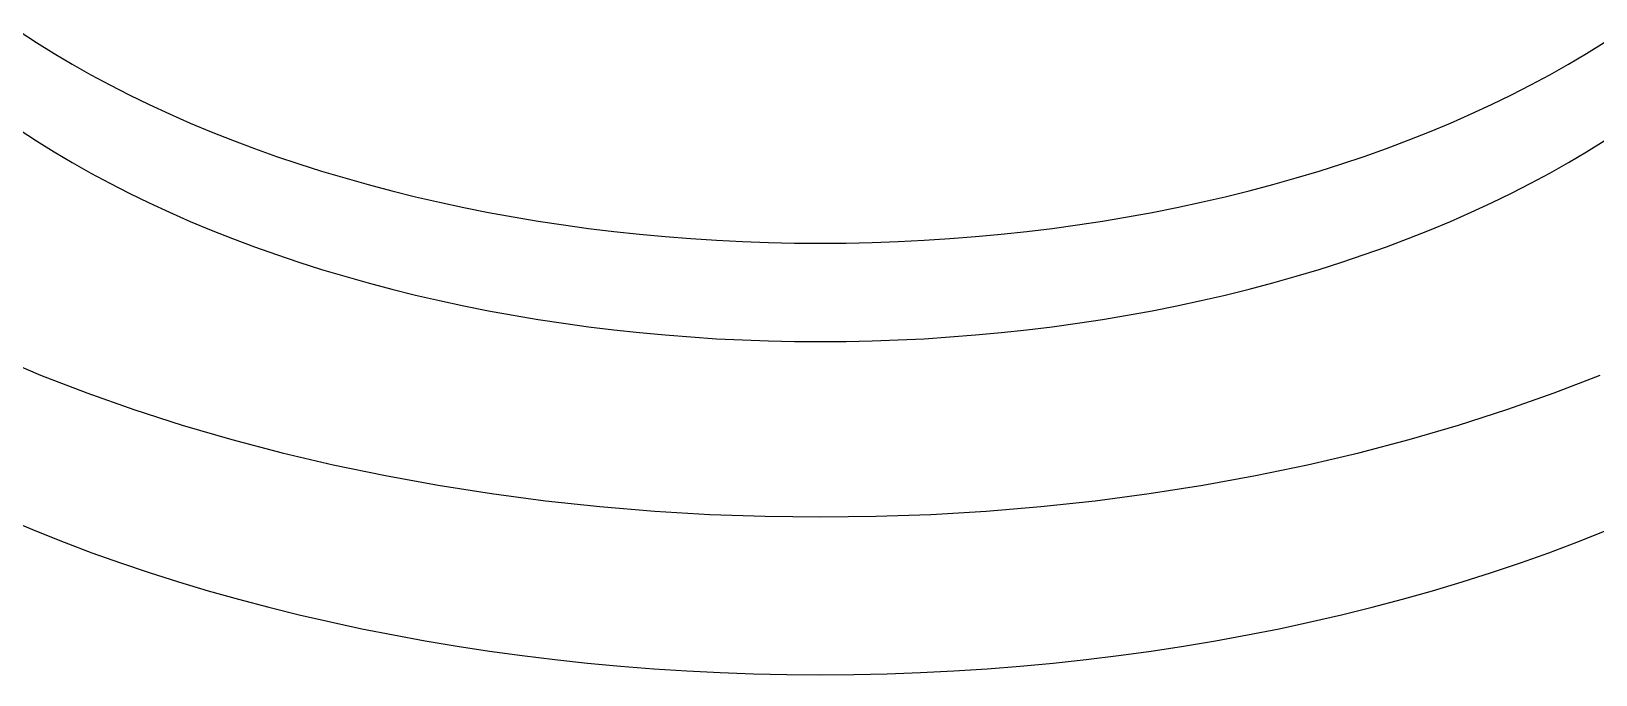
# Model space of a CAD drawing. Extents: x 3.27 to 9.48, y 3.29 to 7.63.
# Drawn here: x 9.2459 to 9.3798, y 6.6009 to 6.6559 of the extents above; entities that cross this region are included whole.
import ezdxf

# ---------------------------------------------------------------- set-up
doc = ezdxf.new("R2010")
doc.units = 0
doc.layers.add('VISIBLE_EDGES_ANSI_', color=7, linetype='CONTINUOUS')
doc.layers.add('VISIBLE_TANGENT_EDGES_ANSI', color=7, linetype='CONTINUOUS')

msp = doc.modelspace()

# ---------------------------------------------------------------- linework, layer by layer
at = {"layer": 'VISIBLE_EDGES_ANSI_'}
for points in [[(9.24486, 6.64749, 0), (9.24634, 6.64652, 0), (9.24785, 6.64558, 0), (9.2494, 6.64467, 0), (9.25099, 6.64377, 0), (9.25262, 6.6429, 0), (9.25428, 6.64205, 0), (9.25599, 6.64122, 0), (9.25772, 6.64042, 0), (9.25949, 6.63964, 0), (9.26129, 6.63889, 0), (9.26312, 6.63816, 0), (9.26499, 6.63746, 0), (9.26688, 6.63679, 0), (9.2688, 6.63614, 0), (9.27074, 6.63553, 0), (9.27272, 6.63494, 0), (9.27471, 6.63437, 0), (9.27674, 6.63384, 0), (9.27878, 6.63333, 0), (9.28084, 6.63286, 0), (9.28292, 6.63241, 0), (9.28503, 6.63199, 0), (9.28714, 6.6316, 0), (9.28928, 6.63125, 0), (9.29143, 6.63092, 0), (9.29359, 6.63062, 0), (9.29576, 6.63036, 0), (9.29795, 6.63012, 0), (9.30014, 6.62992, 0), (9.30235, 6.62975, 0), (9.30455, 6.6296, 0), (9.30677, 6.62949, 0), (9.30899, 6.62942, 0), (9.31121, 6.62937, 0), (9.31343, 6.62935, 0), (9.31565, 6.62937, 0), (9.31787, 6.62942, 0), (9.32009, 6.62949, 0), (9.32231, 6.6296, 0), (9.32451, 6.62975, 0), (9.32672, 6.62992, 0), (9.32891, 6.63012, 0), (9.3311, 6.63036, 0), (9.33327, 6.63062, 0), (9.33543, 6.63092, 0), (9.33758, 6.63125, 0), (9.33972, 6.6316, 0), (9.34183, 6.63199, 0), (9.34394, 6.63241, 0), (9.34602, 6.63286, 0), (9.34808, 6.63333, 0), (9.35013, 6.63384, 0), (9.35215, 6.63437, 0), (9.35414, 6.63494, 0), (9.35612, 6.63553, 0), (9.35806, 6.63614, 0), (9.35998, 6.63679, 0), (9.36188, 6.63746, 0), (9.36374, 6.63816, 0), (9.36557, 6.63889, 0), (9.36737, 6.63964, 0), (9.36914, 6.64042, 0), (9.37088, 6.64122, 0), (9.37258, 6.64205, 0), (9.37424, 6.6429, 0), (9.37587, 6.64377, 0), (9.37746, 6.64467, 0), (9.37901, 6.64558, 0), (9.38052, 6.64652, 0)], [(9.24287, 6.62809, 0), (9.24669, 6.62648, 0), (9.25063, 6.62496, 0), (9.25467, 6.62353, 0), (9.25881, 6.6222, 0), (9.26304, 6.62097, 0), (9.26735, 6.61983, 0), (9.27174, 6.6188, 0), (9.2762, 6.61788, 0), (9.28071, 6.61706, 0), (9.28529, 6.61634, 0), (9.28991, 6.61574, 0), (9.29456, 6.61524, 0), (9.29925, 6.61485, 0), (9.30397, 6.61457, 0), (9.30869, 6.61441, 0), (9.31343, 6.61435, 0), (9.31817, 6.61441, 0), (9.32289, 6.61457, 0), (9.32761, 6.61485, 0), (9.3323, 6.61524, 0), (9.33695, 6.61574, 0), (9.34157, 6.61634, 0), (9.34615, 6.61706, 0), (9.35066, 6.61788, 0), (9.35512, 6.6188, 0), (9.35951, 6.61983, 0), (9.36382, 6.62097, 0), (9.36805, 6.6222, 0), (9.37219, 6.62353, 0), (9.37623, 6.62496, 0), (9.38017, 6.62648, 0)], [(9.24401, 6.61409, 0), (9.24633, 6.61312, 0), (9.24869, 6.61219, 0), (9.25108, 6.61129, 0), (9.25352, 6.61042, 0), (9.25599, 6.60959, 0), (9.2585, 6.60879, 0), (9.26103, 6.60803, 0), (9.26361, 6.60731, 0), (9.26621, 6.60662, 0), (9.26883, 6.60597, 0), (9.27149, 6.60536, 0), (9.27417, 6.60478, 0), (9.27688, 6.60425, 0), (9.2796, 6.60375, 0), (9.28235, 6.60329, 0), (9.28511, 6.60287, 0), (9.2879, 6.60248, 0), (9.2907, 6.60214, 0), (9.29351, 6.60184, 0), (9.29633, 6.60158, 0), (9.29917, 6.60136, 0), (9.30201, 6.60117, 0), (9.30486, 6.60103, 0), (9.30771, 6.60093, 0), (9.31057, 6.60087, 0), (9.31343, 6.60085, 0), (9.31629, 6.60087, 0), (9.31915, 6.60093, 0), (9.322, 6.60103, 0), (9.32485, 6.60117, 0), (9.3277, 6.60136, 0), (9.33053, 6.60158, 0), (9.33335, 6.60184, 0), (9.33617, 6.60214, 0), (9.33896, 6.60248, 0), (9.34175, 6.60287, 0), (9.34451, 6.60329, 0), (9.34726, 6.60375, 0), (9.34999, 6.60425, 0), (9.35269, 6.60478, 0), (9.35537, 6.60536, 0), (9.35803, 6.60597, 0), (9.36066, 6.60662, 0), (9.36326, 6.60731, 0), (9.36583, 6.60803, 0), (9.36836, 6.60879, 0), (9.37087, 6.60959, 0), (9.37334, 6.61042, 0), (9.37578, 6.61129, 0), (9.37817, 6.61219, 0), (9.38053, 6.61312, 0)]]:
    msp.add_polyline3d(points, dxfattribs=at)
at = {"layer": 'VISIBLE_TANGENT_EDGES_ANSI'}
msp.add_polyline3d([(9.24486, 6.6559, 0), (9.24634, 6.65494, 0), (9.24785, 6.654, 0), (9.2494, 6.65308, 0), (9.25099, 6.65218, 0), (9.25262, 6.65131, 0), (9.25428, 6.65046, 0), (9.25599, 6.64963, 0), (9.25772, 6.64883, 0), (9.25949, 6.64805, 0), (9.26129, 6.6473, 0), (9.26312, 6.64658, 0), (9.26499, 6.64588, 0), (9.26688, 6.6452, 0), (9.2688, 6.64456, 0), (9.27074, 6.64394, 0), (9.27272, 6.64335, 0), (9.27471, 6.64278, 0), (9.27674, 6.64225, 0), (9.27878, 6.64174, 0), (9.28084, 6.64127, 0), (9.28292, 6.64082, 0), (9.28503, 6.6404, 0), (9.28714, 6.64002, 0), (9.28928, 6.63966, 0), (9.29143, 6.63933, 0), (9.29359, 6.63904, 0), (9.29576, 6.63877, 0), (9.29795, 6.63853, 0), (9.30014, 6.63833, 0), (9.30235, 6.63816, 0), (9.30455, 6.63802, 0), (9.30677, 6.63791, 0), (9.30899, 6.63783, 0), (9.31121, 6.63778, 0), (9.31343, 6.63777, 0), (9.31565, 6.63778, 0), (9.31787, 6.63783, 0), (9.32009, 6.63791, 0), (9.32231, 6.63802, 0), (9.32451, 6.63816, 0), (9.32672, 6.63833, 0), (9.32891, 6.63853, 0), (9.3311, 6.63877, 0), (9.33327, 6.63904, 0), (9.33543, 6.63933, 0), (9.33758, 6.63966, 0), (9.33972, 6.64002, 0), (9.34183, 6.6404, 0), (9.34394, 6.64082, 0), (9.34602, 6.64127, 0), (9.34808, 6.64174, 0), (9.35013, 6.64225, 0), (9.35215, 6.64278, 0), (9.35414, 6.64335, 0), (9.35612, 6.64394, 0), (9.35806, 6.64456, 0), (9.35998, 6.6452, 0), (9.36188, 6.64588, 0), (9.36374, 6.64658, 0), (9.36557, 6.6473, 0), (9.36737, 6.64805, 0), (9.36914, 6.64883, 0), (9.37088, 6.64963, 0), (9.37258, 6.65046, 0), (9.37424, 6.65131, 0), (9.37587, 6.65218, 0), (9.37746, 6.65308, 0), (9.37901, 6.654, 0), (9.38052, 6.65494, 0)], dxfattribs=at)

doc.saveas('drawing.dxf')
